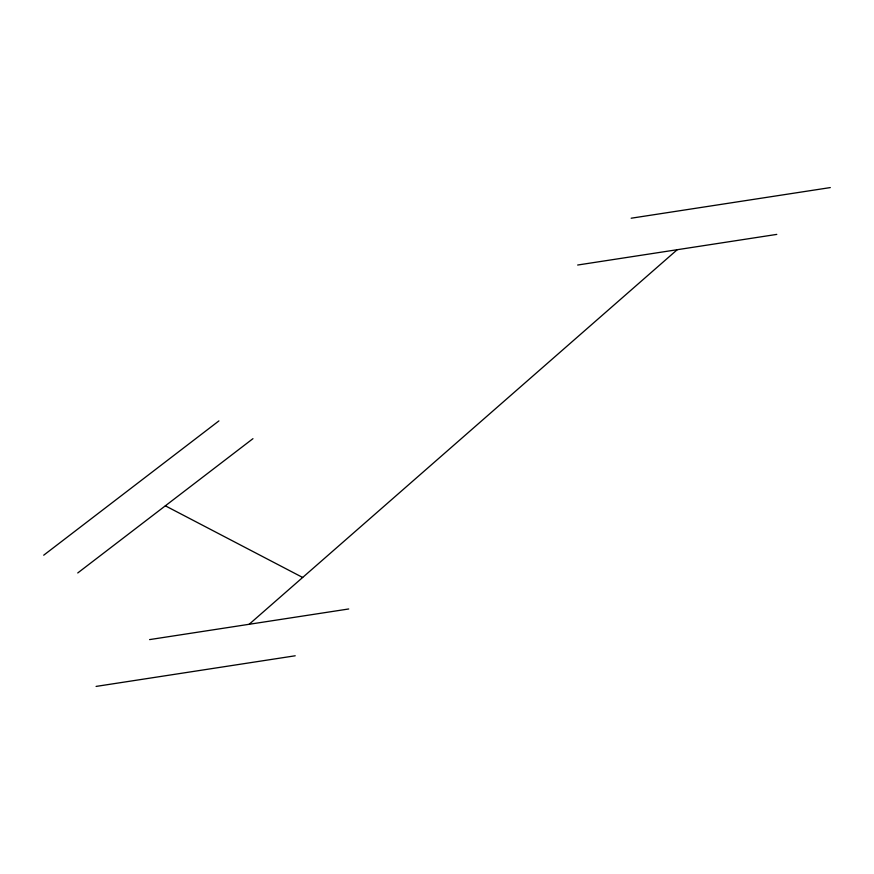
<?xml version="1.0" encoding="UTF-8"?>
<svg xmlns="http://www.w3.org/2000/svg" width="874" height="874" viewBox="0 0 874 874"><rect width="100%" height="100%" fill="white"/><g stroke="black" fill="none" stroke-linecap="round" stroke-linejoin="round"><path stroke-width="1.31" d="M249.156 624.287L677.23 249.713M43.7 555.198L218.915 420.907M77.742 572.962L252.957 438.672M631.17 218.216L830.3 187.582M577.659 265.03L776.789 234.396M149.585 639.604L348.715 608.97M96.085 686.418L295.215 655.784M165.35 505.817L302.666 577.463"/></g></svg>
